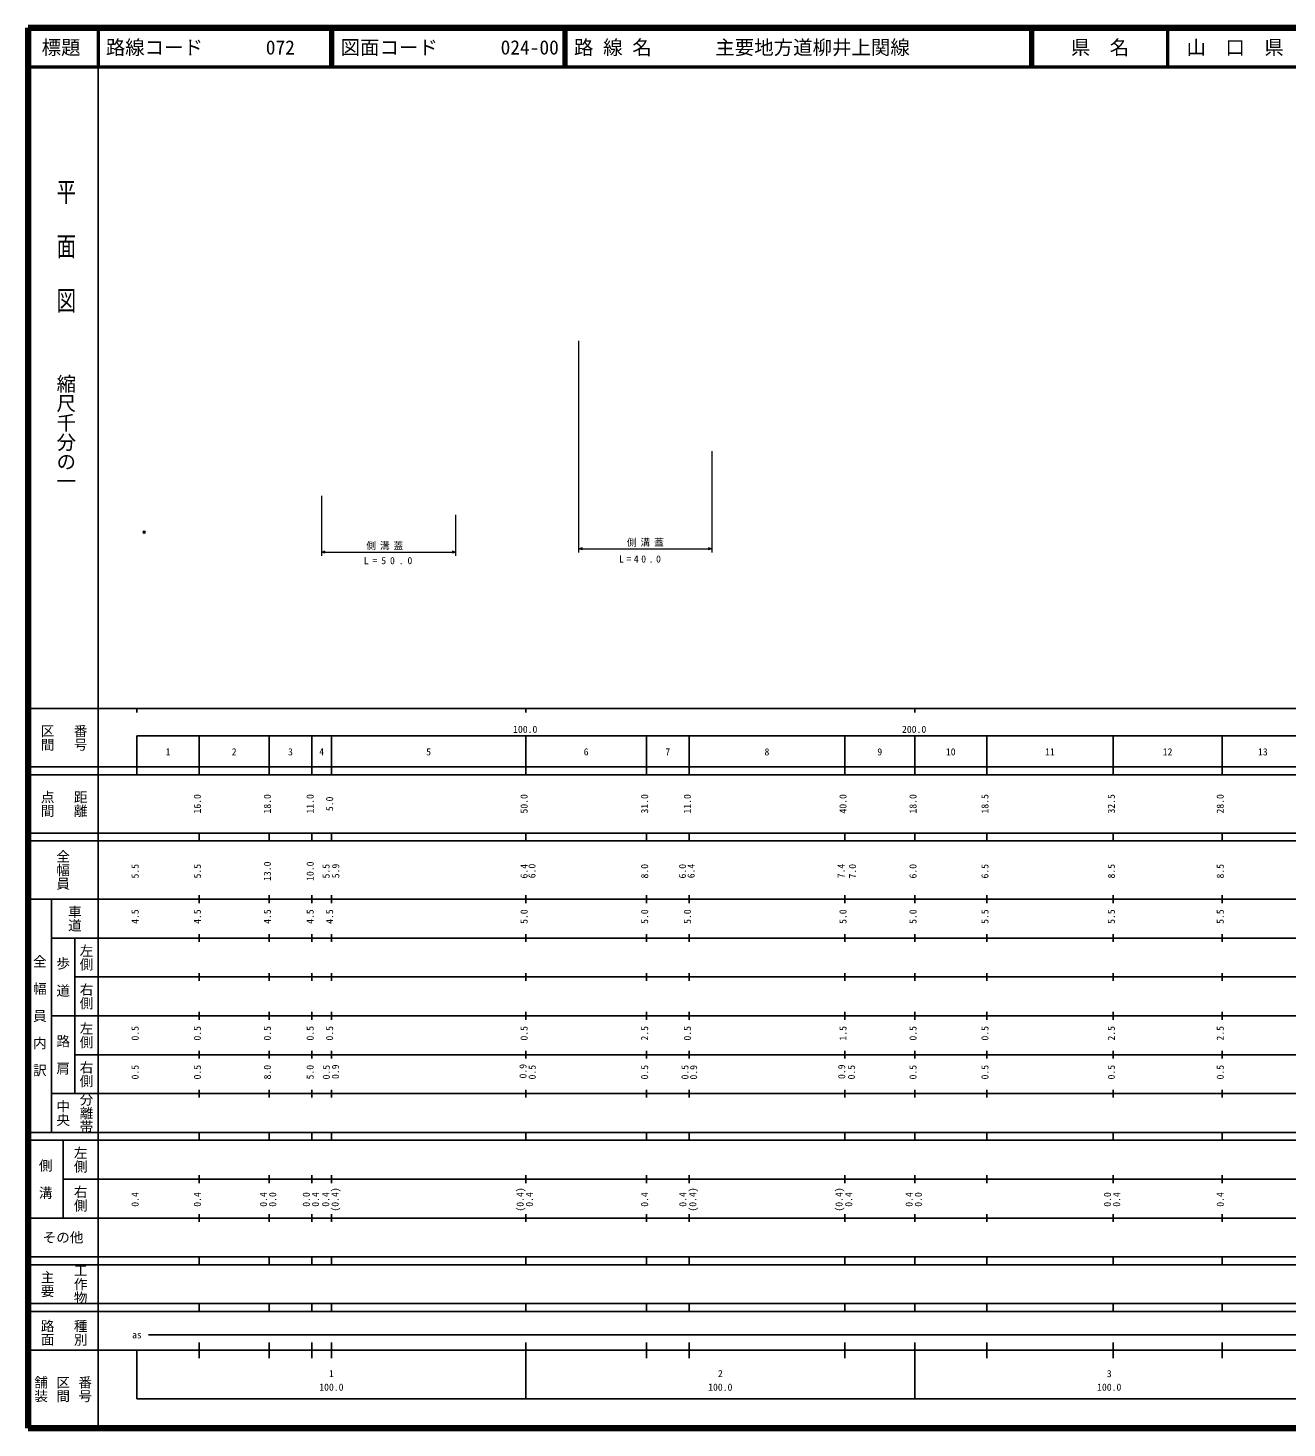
# Model space of a CAD drawing. Units: millimetres on the paper, with parts at other scales. Extents: x 40 to 680, y 20 to 380.
# Drawn here: x 40 to 363.7, y 20 to 380 of the extents above; entities that cross this region are included whole.
import ezdxf
from ezdxf.enums import TextEntityAlignment as Align

# ---------------------------------------------------------------- set-up
doc = ezdxf.new("R2010")
doc.units = ezdxf.units.MM
doc.header["$PDMODE"] = 32
doc.header["$PDSIZE"] = 0.5
doc.layers.add('M-OTRS', color=6, linetype='Continuous')
doc.layers.add('M-TTL-TXT', color=7, linetype='Continuous')
for name, color, linetype, lineweight in [('M-STR-HTXT', 7, 'Continuous', 13), ('M-TTL', 2, 'Continuous', 140), ('M-TTL-BAND', 7, 'Continuous', 25), ('M-TTL-LINE', 7, 'Continuous', 50)]:
    doc.layers.add(name, color=color, linetype=linetype, lineweight=lineweight)
doc.styles.add('@ＭＳ ゴシック', font='')
doc.styles.add('ＭＳ ゴシック', font='')
doc.styles.get('@ＭＳ ゴシック').set_extended_font_data('@MS Gothic')
doc.styles.get('ＭＳ ゴシック').set_extended_font_data('MS Gothic')

msp = doc.modelspace()

# ---------------------------------------------------------------- linework, layer by layer
at = {"layer": 'M-OTRS'}
msp.add_point((69.875, 250.356), dxfattribs=at)
at = {"layer": 'M-STR-HTXT'}
for p, q in [((181.567, 299.591), (181.567, 245.095)), ((215.877, 245.095), (215.877, 271.228)), ((115.428, 259.713), (115.428, 244.247)), ((150.023, 244.247), (150.023, 254.834)), ((115.428, 245.247), (150.023, 245.247)), ((181.567, 246.095), (215.877, 246.095))]:
    msp.add_line(p, q, dxfattribs=at)
for points in [[(116.428, 244.96), (115.428, 245.247), (116.428, 245.532)], [(149.023, 245.535), (150.023, 245.247), (149.023, 244.962)], [(182.567, 245.808), (181.567, 246.095), (182.567, 246.38)], [(214.877, 246.383), (215.877, 246.095), (214.877, 245.81)]]:
    msp.add_lwpolyline(points, dxfattribs=at)
at = {"layer": 'M-TTL'}
for p, q in [((40, 380), (40, 20)), ((680, 380), (40, 380)), ((40, 20), (680, 20))]:
    msp.add_line(p, q, dxfattribs=at)
at = {"layer": 'M-TTL-BAND'}
for p, q in [((58, 370), (58, 20)), ((40, 205), (579, 205)), ((68, 205), (68, 204)), ((168, 205), (168, 204)), ((268, 205), (268, 204)), ((68, 198), (579, 198)), ((68, 198), (68, 188)), ((84, 188), (84, 198)), ((102, 188), (102, 198)), ((113, 188), (113, 198)), ((118, 188), (118, 198)), ((168, 188), (168, 198)), ((199, 188), (199, 198)), ((210, 188), (210, 198)), ((250, 188), (250, 198)), ((268, 188), (268, 198)), ((286.5, 188), (286.5, 198)), ((319, 188), (319, 198)), ((347, 188), (347, 198)), ((40, 190), (579, 190)), ((40, 188), (579, 188)), ((40, 173), (579, 173)), ((84, 171), (84, 173)), ((102, 171), (102, 173)), ((113, 171), (113, 173)), ((118, 171), (118, 173)), ((168, 171), (168, 173)), ((199, 171), (199, 173)), ((210, 171), (210, 173)), ((250, 171), (250, 173)), ((268, 171), (268, 173)), ((286.5, 171), (286.5, 173)), ((319, 171), (319, 173)), ((347, 171), (347, 173)), ((40, 171), (579, 171)), ((40, 156), (579, 156)), ((46, 96), (46, 156)), ((84, 155), (84, 157)), ((102, 155), (102, 157)), ((113, 155), (113, 157)), ((118, 155), (118, 157)), ((168, 155), (168, 157)), ((199, 155), (199, 157)), ((210, 155), (210, 157)), ((250, 155), (250, 157)), ((268, 155), (268, 157)), ((286.5, 155), (286.5, 157)), ((319, 155), (319, 157)), ((347, 155), (347, 157)), ((46, 146), (579, 146)), ((52, 146), (52, 106)), ((84, 145), (84, 147)), ((102, 145), (102, 147)), ((113, 145), (113, 147)), ((118, 145), (118, 147)), ((168, 145), (168, 147)), ((199, 145), (199, 147)), ((210, 145), (210, 147)), ((250, 145), (250, 147)), ((268, 145), (268, 147)), ((286.5, 145), (286.5, 147)), ((319, 145), (319, 147)), ((347, 145), (347, 147)), ((84, 135), (84, 137)), ((102, 135), (102, 137)), ((113, 135), (113, 137)), ((118, 135), (118, 137)), ((168, 135), (168, 137)), ((199, 135), (199, 137)), ((210, 135), (210, 137)), ((250, 135), (250, 137)), ((268, 135), (268, 137)), ((286.5, 135), (286.5, 137)), ((319, 135), (319, 137)), ((347, 135), (347, 137)), ((52, 136), (579, 136)), ((46, 126), (579, 126)), ((84, 125), (84, 127)), ((102, 125), (102, 127)), ((113, 125), (113, 127)), ((118, 125), (118, 127)), ((168, 125), (168, 127)), ((199, 125), (199, 127)), ((210, 125), (210, 127)), ((250, 125), (250, 127)), ((268, 125), (268, 127)), ((286.5, 125), (286.5, 127)), ((319, 125), (319, 127)), ((347, 125), (347, 127)), ((52, 116), (579, 116)), ((84, 115), (84, 117)), ((102, 115), (102, 117)), ((113, 115), (113, 117)), ((118, 115), (118, 117)), ((168, 115), (168, 117)), ((199, 115), (199, 117)), ((210, 115), (210, 117)), ((250, 115), (250, 117)), ((268, 115), (268, 117)), ((286.5, 115), (286.5, 117)), ((319, 115), (319, 117)), ((347, 115), (347, 117)), ((46, 106), (579, 106)), ((84, 105), (84, 107)), ((102, 105), (102, 107)), ((113, 105), (113, 107)), ((118, 105), (118, 107)), ((168, 105), (168, 107)), ((199, 105), (199, 107)), ((210, 105), (210, 107)), ((250, 105), (250, 107)), ((268, 105), (268, 107)), ((286.5, 105), (286.5, 107)), ((319, 105), (319, 107)), ((347, 105), (347, 107)), ((40, 96), (579, 96)), ((40, 94), (579, 94)), ((49, 94), (49, 74)), ((84, 94), (84, 96)), ((102, 94), (102, 96)), ((113, 94), (113, 96)), ((118, 94), (118, 96)), ((168, 94), (168, 96)), ((199, 94), (199, 96)), ((210, 94), (210, 96)), ((250, 94), (250, 96)), ((268, 94), (268, 96)), ((286.5, 94), (286.5, 96)), ((319, 94), (319, 96)), ((347, 94), (347, 96)), ((49, 84), (579, 84)), ((84, 83), (84, 85)), ((102, 83), (102, 85)), ((113, 83), (113, 85)), ((118, 83), (118, 85)), ((168, 83), (168, 85)), ((199, 83), (199, 85)), ((210, 83), (210, 85)), ((250, 83), (250, 85)), ((268, 83), (268, 85)), ((286.5, 83), (286.5, 85)), ((319, 83), (319, 85)), ((347, 83), (347, 85)), ((40, 74), (579, 74)), ((84, 73), (84, 75)), ((102, 73), (102, 75)), ((113, 73), (113, 75)), ((118, 73), (118, 75)), ((168, 73), (168, 75)), ((199, 73), (199, 75)), ((210, 73), (210, 75)), ((250, 73), (250, 75)), ((268, 73), (268, 75)), ((286.5, 73), (286.5, 75)), ((319, 73), (319, 75)), ((347, 73), (347, 75)), ((40, 64), (579, 64)), ((40, 62), (579, 62)), ((84, 62), (84, 64)), ((102, 62), (102, 64)), ((113, 62), (113, 64)), ((118, 62), (118, 64)), ((168, 62), (168, 64)), ((199, 62), (199, 64)), ((210, 62), (210, 64)), ((250, 62), (250, 64)), ((268, 62), (268, 64)), ((286.5, 62), (286.5, 64)), ((319, 62), (319, 64)), ((347, 62), (347, 64)), ((40, 52), (579, 52)), ((84, 50), (84, 52)), ((102, 50), (102, 52)), ((113, 50), (113, 52)), ((118, 50), (118, 52)), ((168, 50), (168, 52)), ((199, 50), (199, 52)), ((210, 50), (210, 52)), ((250, 50), (250, 52)), ((268, 50), (268, 52)), ((286.5, 50), (286.5, 52)), ((319, 50), (319, 52)), ((347, 50), (347, 52)), ((40, 50), (579, 50)), ((71, 44), (565, 44)), ((40, 40), (579, 40)), ((68, 40), (68, 27.5)), ((84, 38), (84, 42)), ((102, 38), (102, 42)), ((113, 38), (113, 42)), ((118, 38), (118, 42)), ((168, 27.5), (168, 42)), ((199, 38), (199, 42)), ((210, 38), (210, 42)), ((250, 38), (250, 42)), ((268, 27.5), (268, 42)), ((286.5, 38), (286.5, 42)), ((319, 38), (319, 42)), ((347, 38), (347, 42)), ((68, 27.5), (579, 27.5))]:
    msp.add_line(p, q, dxfattribs=at)
at = {"layer": 'M-TTL-LINE'}
for p, q in [((58, 380), (58, 370)), ((117.75, 380), (117.75, 370)), ((118.25, 380), (118.25, 370)), ((177.75, 380), (177.75, 370)), ((178.25, 380), (178.25, 370)), ((297.75, 380), (297.75, 370)), ((298.25, 380), (298.25, 370)), ((333, 380), (333, 370)), ((40, 370), (680, 370))]:
    msp.add_line(p, q, dxfattribs=at)

# ---------------------------------------------------------------- texts
at = {"layer": 'M-STR-HTXT', "char_height": 1.833, "attachment_point": 7, "style": 'ＭＳ ゴシック'}
for s, insert in [('\\T1.4;側溝蓋', (193.972, 246.595)), ('\\T1.4;側溝蓋', (126.982, 245.747)), ('\\T1.8;L=50.0', (126.343, 242.095)), ('\\T1.53;L=40.0', (191.951, 242.512))]:
    msp.add_mtext(s, dxfattribs=dict(at, insert=insert))
at = {"layer": 'M-TTL-BAND', "style": '@ＭＳ ゴシック', "width": 1.4}
msp.add_text('平  面  図', height=3.666, rotation=270, dxfattribs=at).set_placement((49.777, 306.475), align=Align.MIDDLE_RIGHT)
at = {"layer": 'M-TTL-BAND', "style": '@ＭＳ ゴシック'}
msp.add_text('縮尺千分の一', height=3.666, rotation=270, dxfattribs=at).set_placement((49.777, 261.03), align=Align.MIDDLE_RIGHT)
for s, p in [('区間', (45, 197.5)), ('番号', (53.5, 197.5)), ('点間', (45, 180.5)), ('距離', (53.5, 180.5)), ('全幅員', (49, 163.5)), ('車道', (52, 151)), ('左側', (55, 141)), ('全\u3000幅\u3000員\u3000内\u3000訳', (43, 126)), ('歩\u3000道', (49, 136)), ('右側', (55, 131)), ('左側', (55, 121)), ('路\u3000肩', (49, 116)), ('右側', (55, 111)), ('分離帯', (55, 101)), ('中央', (49, 101)), ('左側', (53.5, 89)), ('側\u3000溝', (44.5, 84)), ('右側', (53.5, 79)), ('工作物', (53.5, 57)), ('主要', (45, 57)), ('路面', (45, 44.5)), ('種別', (53.5, 44.5)), ('舗装', (43.333, 30)), ('区間', (49, 30)), ('番号', (54.667, 30))]:
    msp.add_text(s, height=2.566, rotation=270, dxfattribs=at).set_placement(p, align=Align.MIDDLE_CENTER)
at = {"layer": 'M-TTL-BAND', "style": 'ＭＳ ゴシック'}
for s, p in [('100.0', (167.844, 198.195)), ('200.0', (267.844, 198.195)), ('1', (76, 192.405)), ('2', (93, 192.405)), ('3', (107.5, 192.405)), ('4', (115.5, 192.405)), ('5', (143, 192.405)), ('6', (183.5, 192.405)), ('7', (204.5, 192.405)), ('8', (230, 192.405)), ('9', (259, 192.405)), ('10', (277.25, 192.405)), ('11', (302.75, 192.405)), ('12', (333, 192.405)), ('13', (357.5, 192.405)), ('as', (68, 42.5)), ('1', (118, 32.523)), ('2', (218, 32.523)), ('3', (318, 32.523)), ('100.0', (118, 29.033)), ('100.0', (218, 29.033)), ('100.0', (318, 29.033))]:
    msp.add_text(s, height=1.833, dxfattribs=at).set_placement(p, align=Align.BOTTOM_CENTER)
for s, p in [('16.0', (85, 180.5)), ('18.0', (103, 180.5)), ('11.0', (114, 180.5)), ('5.0', (119, 180.5)), ('50.0', (169, 180.5)), ('31.0', (200, 180.5)), ('11.0', (211, 180.5)), ('40.0', (251, 180.5)), ('18.0', (269, 180.5)), ('18.5', (287.5, 180.5)), ('32.5', (320, 180.5)), ('28.0', (348, 180.5)), ('5.5', (69, 163.174)), ('5.5', (85, 163.174)), ('13.0', (103, 163.174)), ('10.0', (114, 163.174)), ('5.5', (118.083, 163.174)), ('5.9', (120.585, 163.232)), ('6.4', (169, 163.174)), ('6.0', (171.033, 163.232)), ('8.0', (200, 163.174)), ('6.0', (209.725, 163.174)), ('6.4', (211.948, 163.232)), ('7.4', (250.528, 163.232)), ('7.0', (253.447, 163.174)), ('6.0', (269, 163.174)), ('6.5', (287.5, 163.174)), ('8.5', (320, 163.174)), ('8.5', (348, 163.174)), ('4.5', (69, 151.5)), ('4.5', (85, 151.5)), ('4.5', (103, 151.5)), ('4.5', (114, 151.5)), ('4.5', (119, 151.5)), ('5.0', (169, 151.5)), ('5.0', (200, 151.5)), ('5.0', (211, 151.5)), ('5.0', (251, 151.5)), ('5.0', (269, 151.5)), ('5.5', (287.5, 151.5)), ('5.5', (320, 151.5)), ('5.5', (348, 151.5)), ('0.5', (69, 121.5)), ('0.5', (85, 121.5)), ('0.5', (103, 121.5)), ('0.5', (114, 121.5)), ('0.5', (119, 121.5)), ('0.5', (169, 121.5)), ('2.5', (200, 121.5)), ('0.5', (211, 121.5)), ('1.5', (251, 121.5)), ('0.5', (269, 121.5)), ('0.5', (287.5, 121.5)), ('2.5', (320, 121.5)), ('2.5', (348, 121.5)), ('0.5', (69, 111.5)), ('0.5', (85, 111.5)), ('8.0', (103, 111.5)), ('5.0', (114, 111.5)), ('0.5', (118.139, 111.5)), ('0.9', (120.501, 111.61)), ('0.9', (168.726, 111.749)), ('0.5', (171.089, 111.5)), ('0.5', (200, 111.5)), ('0.5', (210.364, 111.5)), ('0.9', (212.588, 111.471)), ('0.9', (250.667, 111.61)), ('0.5', (253.169, 111.5)), ('0.5', (269, 111.5)), ('0.5', (287.5, 111.5)), ('0.5', (320, 111.5)), ('0.5', (348, 111.5)), ('0.4', (69, 78.764)), ('0.4', (69, 78.764)), ('0.4', (85, 78.764)), ('0.4', (85, 78.764)), ('0.4', (102, 78.764)), ('0.4', (102, 78.764)), ('0.0', (104.37, 78.764)), ('0.0', (104.37, 78.764)), ('0.0', (113, 78.764)), ('0.0', (113, 78.764)), ('0.4', (115.37, 78.764)), ('0.4', (115.37, 78.764)), ('0.4', (118, 78.764)), ('(0.4)', (120.427, 78.764)), ('(0.4)', (168, 78.764)), ('0.4', (170.37, 78.764)), ('0.4', (200, 78.764)), ('0.4', (200, 78.764)), ('0.4', (209.829, 78.764)), ('(0.4)', (212.37, 78.764)), ('(0.4)', (250, 78.764)), ('0.4', (252.472, 78.764)), ('0.4', (268, 78.764)), ('0.4', (268, 78.764)), ('0.0', (270.37, 78.764)), ('0.0', (270.37, 78.764)), ('0.0', (319, 78.764)), ('0.0', (319, 78.764)), ('0.4', (321.37, 78.764)), ('0.4', (321.37, 78.764)), ('0.4', (348, 78.764)), ('0.4', (348, 78.764))]:
    msp.add_text(s, height=1.833, rotation=90, dxfattribs=at).set_placement(p, align=Align.BOTTOM_CENTER)
msp.add_text('その他', height=2.566, dxfattribs=at).set_placement((49, 69), align=Align.MIDDLE_CENTER)
at = {"layer": 'M-TTL-TXT', "style": 'ＭＳ ゴシック'}
for s, p in [('標題', (48.5, 375)), ('県\u3000名', (315.625, 375)), ('山\u3000口\u3000県', (350.375, 375))]:
    msp.add_text(s, height=3.666, dxfattribs=at).set_placement(p, align=Align.MIDDLE_CENTER)
for s, p in [('路線コード', (60, 375)), ('072', (101.142, 375)), ('072', (101.142, 375)), ('072', (101.142, 375)), ('図面コード', (120.38, 375)), ('024-00', (161.521, 375.013)), ('路 線 名', (180.38, 375)), ('主要地方道柳井上関線', (216.734, 375))]:
    msp.add_text(s, height=3.666, dxfattribs=at).set_placement(p, align=Align.MIDDLE_LEFT)

doc.saveas('drawing.dxf')
